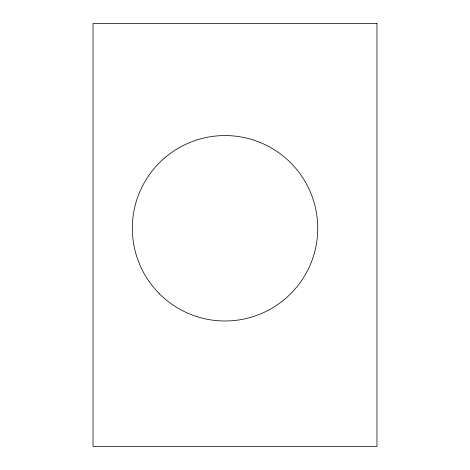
<?xml version="1.0" encoding="UTF-8"?>
<svg xmlns="http://www.w3.org/2000/svg" width="470" height="470" viewBox="0 0 470 470"><rect width="100%" height="100%" fill="white"/><g stroke="black" fill="none" stroke-linecap="round" stroke-linejoin="round"><path stroke-width="0.7" d="M376.964 23.5L93.037 23.5L93.037 446.5L376.964 446.5L376.964 23.5M159.471 293.832A92.713 92.713 0 0 0 314.583 252.273A92.713 92.713 0 0 0 201.037 138.726A92.713 92.713 0 0 0 159.471 293.832"/></g></svg>
